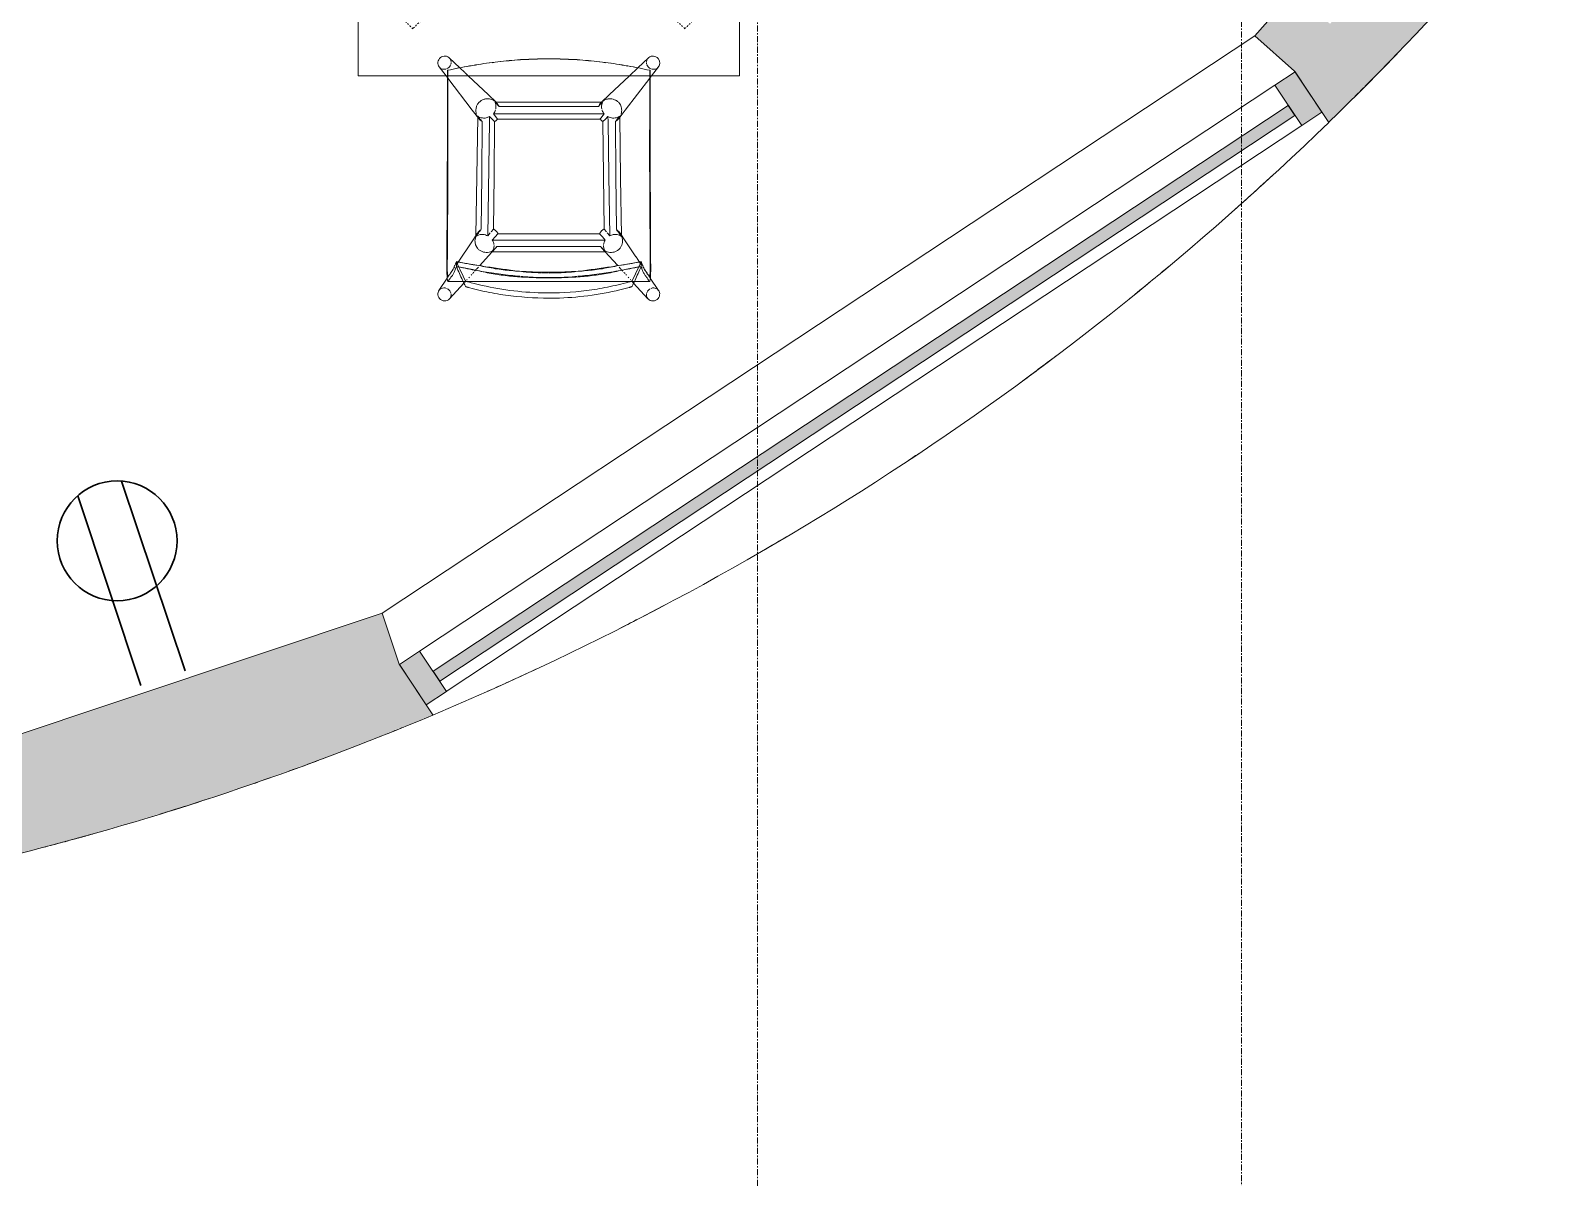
# Model space of a CAD drawing. Header units: inches. Extents: x 2468 to 4886, y -16 to 1381.
# Drawn here: x 3151.9 to 3277.1, y -16.1 to 79.4 of the extents above; entities that cross this region are included whole.
import ezdxf

# ---------------------------------------------------------------- set-up
doc = ezdxf.new("R2010")
doc.units = ezdxf.units.IN
doc.header["$MEASUREMENT"] = 0
doc.linetypes.add('Dash', pattern=[0.25, 0.125, -0.125])
doc.linetypes.add('Grid Line 1_2_', pattern=[0.875, 0.5, -0.125, 0.125, -0.125])
for name, color, linetype, lineweight in [('7200-WISCONSIN-AVE-6TH-FLOOR-031418_dwg', 8, 'Continuous', 9), ('A-ANNO-NOTE', 131, 'Continuous', 30), ('A-GLAZ-CURT', 52, 'Continuous', 9), ('A-GLAZ-CWMG', 51, 'Continuous', 13), ('A-WALL', 113, 'Continuous', 13), ('Bb-cor', 7, 'Continuous', 9), ('I-FURN', 30, 'Continuous', 9), ('I-FURN-HDLN', 30, 'Dash', 9), ('S-GRID', 1, 'Continuous', 9)]:
    doc.layers.add(name, color=color, linetype=linetype, lineweight=lineweight)

# ---------------------------------------------------------------- blocks, each defined once
blk = doc.blocks.new('Table-Coffee-Teknion-BBCTQ_Cosmos-R2013 - 28 3_8_ High-5745560-6TH FLOOR POWER _ SIGNAL')
at = {"layer": 'I-FURN'}
for p, q in [((15.75, 15.75), (-15.75, 15.75)), ((-15.75, 15.75), (-15.75, -15.75)), ((15.75, -15.75), (15.75, 15.75)), ((-15.75, -15.75), (15.75, -15.75))]:
    blk.add_line(p, q, dxfattribs=at)
at = {"layer": 'I-FURN-HDLN'}
for p, q in [((-10.76, 11.4), (-0.14, 1.13)), ((0.14, 1.13), (10.76, 11.4)), ((-1.13, 0.14), (-11.39, 10.78)), ((11.39, 10.78), (1.13, 0.14)), ((-11.85, -11.25), (-1.13, -0.13)), ((-0.14, -1.13), (-11.24, -11.86)), ((11.24, -11.86), (0.14, -1.14)), ((1.14, -0.14), (11.83, -11.27))]:
    blk.add_line(p, q, dxfattribs=at)
for centre, radius, start, end in [((0, 0), 15.68, 133.3474, 136.5718), ((0, 0), 15.68, 43.4282, 46.6466), ((-1.29, 0), 0.206, 319.2979, 41.4043), ((1.29, 0), 0.206, 138.6476, 223.8329), ((1.29, 0.13), 0.206, 192.9728, 220.6901), ((0, -1.29), 0.206, 47.5735, 131.4196), ((0, 0), 16.34, 223.5345, 226.5404), ((0, 0), 16.34, 313.4535, 316.3691)]:
    blk.add_arc(centre, radius, start, end, dxfattribs=at)
blk.add_ellipse((0, 1.29), major_axis=(0.205, 0), ratio=0.990705, start_param=3.984084, end_param=5.440708, dxfattribs=at)
blk = doc.blocks.new('HighTower_FourCast2_WOOD - HighTower_FourCast2_WOOD-V22-6TH FLOOR POWER _ SIGNAL')
at = {"layer": 'I-FURN'}
for p, q in [((-9.08, 8.78), (-8.39, 7.76)), ((-7.01, 8.16), (-8.2, 9.47)), ((8.2, 9.47), (7.01, 8.16)), ((8.39, 7.76), (9.08, 8.78)), ((-8.35, 7.69), (-8.31, 7.63)), ((-8.32, 8.04), (-7.07, 8.04)), ((-8.24, 7.54), (-8.21, 7.49)), ((-7.07, 8.04), (-6.89, 8.04)), ((-6.89, 8.02), (-7.01, 8.16)), ((-6.81, 8.04), (-6.76, 8.04)), ((-6.74, 7.86), (-6.78, 7.9)), ((-6.67, 8.04), (-4.96, 8.04)), ((-6.64, 8.53), (-6.21, 8.64)), ((-6.56, 7.66), (-6.61, 7.72)), ((-6.37, 7.46), (-6.43, 7.52)), ((-4.96, 8.04), (-2.49, 8.04)), ((-2.46, 8.04), (-1.6, 8.04)), ((-2.25, 7.62), (-2.32, 7.61)), ((2.23, 8.04), (5.14, 8.04)), ((2.32, 7.61), (2.25, 7.62)), ((5.14, 8.04), (6.67, 8.04)), ((6.21, 8.64), (6.64, 8.53)), ((6.42, 7.51), (6.37, 7.46)), ((6.61, 7.72), (6.56, 7.66)), ((6.78, 7.9), (6.74, 7.86)), ((6.76, 8.04), (6.81, 8.04)), ((6.95, 8.09), (6.89, 8.02)), ((6.89, 8.04), (6.95, 8.04)), ((7.01, 8.16), (6.96, 8.1)), ((6.97, 8.04), (7.07, 8.04)), ((7.07, 8.04), (8.32, 8.04)), ((8.21, 7.49), (8.24, 7.54)), ((8.31, 7.63), (8.35, 7.69)), ((-8.19, 7.45), (-8.14, 7.39)), ((-8.14, 7.38), (-8.07, 7.28)), ((-8.03, 7.21), (-7.99, 7.16)), ((-7.95, 7.09), (-7.89, 7)), ((-7.83, 6.92), (-7.78, 6.85)), ((-7.44, 6.83), (-7.63, 6.79)), ((-7.63, 6.39), (-7.63, 6.79)), ((-7.63, 6.79), (-7.63, 6.4)), ((-7.63, 6.62), (-7.49, 6.42)), ((-7.63, 6.39), (-7.36, 6.44)), ((-7.49, 6.42), (-7.21, 5.99)), ((-7.36, 6.85), (-7.43, 6.83)), ((-7.1, 6.9), (-7.36, 6.85)), ((-7.36, 6.44), (-7.1, 6.49)), ((-6.25, 7.32), (-6.3, 7.37)), ((-6.19, 7.26), (-6.24, 7.32)), ((-6.18, 6.65), (-6.01, 6.67)), ((-5.99, 7.04), (-6.13, 7.19)), ((-6.01, 6.67), (-5.53, 6.75)), ((-5.81, 6.84), (-5.96, 7.01)), ((-4.97, 5.91), (-5.71, 6.72)), ((-2.81, 7.14), (-2.53, 7.17)), ((-2.53, 7.17), (-2.25, 7.21)), ((2.25, 7.21), (2.52, 7.17)), ((2.53, 7.17), (2.81, 7.14)), ((5.71, 6.72), (4.97, 5.91)), ((5.53, 6.75), (6.02, 6.67)), ((5.96, 7.01), (5.81, 6.84)), ((6.13, 7.19), (5.99, 7.04)), ((6.02, 6.67), (6.18, 6.65)), ((6.24, 7.31), (6.19, 7.26)), ((6.3, 7.37), (6.25, 7.33)), ((6.37, 4.75), (7.49, 6.42)), ((7.09, 6.49), (7.36, 6.44)), ((7.36, 6.44), (7.63, 6.39)), ((7.63, 6.79), (7.44, 6.83)), ((7.49, 6.42), (7.63, 6.62)), ((7.63, 6.79), (7.63, 6.39)), ((7.63, 6.4), (7.63, 6.79)), ((7.78, 6.85), (7.83, 6.92)), ((7.89, 7), (7.95, 7.09)), ((7.99, 7.16), (8.03, 7.21)), ((8.07, 7.28), (8.14, 7.38)), ((8.14, 7.39), (8.19, 7.45)), ((-7.2, 5.98), (-6.37, 4.75)), ((-4.39, 5.28), (-4.97, 5.91)), ((-4.48, 5.36), (-4.67, 5.57)), ((4.67, 5.57), (-4.67, 5.57)), ((-4.28, 5.13), (-4.44, 5.31)), ((-4.28, 5.13), (4.28, 5.13)), ((4.44, 5.31), (4.28, 5.13)), ((4.97, 5.91), (4.39, 5.28)), ((4.67, 5.57), (4.48, 5.36)), ((-6.37, 4.75), (-5.9, 4.05)), ((-6.02, 4.28), (-6.02, 4.22)), ((-6.02, 4.22), (-5.94, -0.51)), ((-5.61, 3.76), (-5.72, 3.91)), ((-4.97, -0.72), (-5.04, 4.27)), ((-5.04, 4.27), (-4.83, 4.01)), ((-4.77, 3.94), (-4.58, 3.7)), ((-4.67, 4.61), (4.67, 4.61)), ((4.2, 4.08), (-4.2, 4.08)), ((4.77, 3.94), (4.58, 3.7)), ((5.04, 4.27), (4.83, 4.01)), ((5.04, 4.27), (4.9, -5.18)), ((5.61, 3.76), (5.72, 3.91)), ((5.87, -5.55), (6.02, 4.22)), ((5.9, 4.05), (6.37, 4.75)), ((6.02, 4.22), (6.02, 4.28)), ((-4.57, 3.69), (-4.57, 3.7)), ((-4.57, 3.69), (-4.57, 3.69)), ((4.57, 3.69), (4.57, 3.7)), ((4.57, 3.69), (4.57, 3.69)), ((-5.94, -0.54), (-5.87, -5.55)), ((-4.9, -5.18), (-4.97, -0.73)), ((-6.32, -6.13), (-8.34, -8.77)), ((-5.81, -5.46), (-6.32, -6.13)), ((-5.87, -5.55), (-5.86, -5.62)), ((-5.86, -5.62), (-5.83, -5.57)), ((-5.82, -5.57), (-5.69, -5.41)), ((-5.67, -5.38), (-5.51, -5.2)), ((-4.89, -5.61), (-4.9, -5.21)), ((-4.29, -5.46), (-4.58, -5.83)), ((4.58, -5.83), (-4.58, -5.83)), ((-4.23, -5.39), (-4.29, -5.46)), ((-4.23, -5.39), (4.23, -5.39)), ((4.29, -5.46), (4.23, -5.39)), ((4.58, -5.83), (4.29, -5.46)), ((4.9, -5.22), (4.89, -5.61)), ((5.51, -5.2), (5.67, -5.38)), ((5.69, -5.41), (5.82, -5.57)), ((6.32, -6.13), (5.81, -5.46)), ((5.83, -5.57), (5.86, -5.62)), ((5.86, -5.62), (5.87, -5.55)), ((8.34, -8.77), (6.32, -6.13)), ((-6.66, -8.97), (-4.98, -7.38)), ((-4.98, -7.38), (-4.35, -6.78)), ((-4.45, -6.8), (-4.36, -6.8)), ((-4.42, -6.76), (-4.27, -6.61)), ((-4.36, -6.8), (4.36, -6.8)), ((-4.26, -6.59), (-4.1, -6.42)), ((4.1, -6.42), (-4.1, -6.42)), ((4.1, -6.42), (4.26, -6.59)), ((4.27, -6.61), (4.42, -6.76)), ((4.35, -6.78), (4.98, -7.38)), ((4.36, -6.8), (4.45, -6.8)), ((4.98, -7.38), (6.66, -8.97)), ((-8.49, -8.97), (-9.06, -9.7)), ((-8.38, -8.82), (-8.49, -8.97)), ((-8.38, -8.97), (-8.38, -9.41)), ((-8.38, -9.41), (-8.36, -9.42)), ((-8.36, -9.42), (-8.34, -9.42)), ((-8.34, -9.42), (-8.34, -8.97)), ((-8.23, -10.45), (-7.35, -9.62)), ((-7.35, -9.62), (-6.66, -8.97)), ((6.66, -8.97), (6.92, -9.21)), ((6.95, -9.24), (7.36, -9.62)), ((7.36, -9.62), (8.23, -10.45)), ((8.34, -8.97), (8.34, -9.42)), ((8.34, -9.42), (8.36, -9.42)), ((8.36, -9.42), (8.38, -9.41)), ((8.49, -8.97), (8.38, -8.82)), ((8.38, -9.41), (8.38, -8.97)), ((9.06, -9.7), (8.49, -8.97))]:
    blk.add_line(p, q, dxfattribs=at)
at = {"layer": 'I-FURN', "flags": 128}
for points in [[(-8.2, 7.85), (-8.25, 7.93), (-8.3, 8.02)], [(-8.02, 7.6), (-8.03, 7.61), (-8.04, 7.63)], [(-6.16, 8.2), (-6.4, 8.13), (-6.64, 8.07)], [(-1.6, 8.04), (1.77, 8.04), (2.21, 8.04)], [(6.64, 8.07), (6.4, 8.13), (6.16, 8.2)], [(8.04, 7.63), (8.03, 7.61), (8.02, 7.6)], [(8.3, 8.02), (8.25, 7.93), (8.2, 7.85)], [(-8.43, 6.8), (-8.42, 6.31), (-8.42, 5.82)], [(-8.37, 4.56), (-8.38, 5.67), (-8.39, 6.78)], [(-8.07, 7.26), (-8.03, 7.2), (-7.99, 7.14)], [(-7.78, 6.75), (-7.76, 6.7), (-7.73, 6.65)], [(-7.63, 6.79), (-7.65, 6.85), (-7.67, 6.9)], [(-7.67, 6.49), (-7.65, 6.44), (-7.63, 6.39)], [(7.43, 6.83), (7.36, 6.85), (7.1, 6.9)], [(7.67, 6.9), (7.65, 6.85), (7.63, 6.79)], [(7.63, 6.39), (7.65, 6.44), (7.67, 6.49)], [(7.73, 6.65), (7.76, 6.7), (7.78, 6.75)], [(7.99, 7.14), (8.03, 7.2), (8.07, 7.26)], [(8.39, 6.78), (8.38, 5.67), (8.37, 4.56)], [(8.42, 5.82), (8.42, 6.31), (8.43, 6.8)], [(-4.67, 4.61), (-4.43, 4.34), (-4.2, 4.08)], [(4.2, 4.08), (4.43, 4.34), (4.67, 4.61)], [(-5.51, -5.2), (-5.54, -0.73), (-5.6, 3.74)], [(-4.57, 3.7), (-4.51, -0.73), (-4.48, -5.18)], [(4.48, -5.18), (4.51, -0.73), (4.57, 3.7)], [(5.6, 3.74), (5.54, -0.73), (5.51, -5.2)], [(-8.34, -8.97), (-8.34, -7.12), (-8.34, -4.82)], [(8.34, -4.82), (8.34, -7.12), (8.34, -8.97)], [(-8.37, -5.04), (-8.38, -7.23), (-8.38, -8.97)], [(-4.48, -5.18), (-4.69, -5.39), (-4.89, -5.61)], [(4.89, -5.61), (4.69, -5.39), (4.48, -5.18)], [(8.38, -8.97), (8.38, -7.23), (8.37, -5.04)]]:
    blk.add_lwpolyline(points, dxfattribs=at)
at = {"layer": 'I-FURN'}
for centre, major_axis, ratio, start_param, end_param in [((-8.62, 9.1), (0.439, 0.344), 0.947149, 1.787116, 3.357913), ((-8.62, 9.1), (0.439, 0.344), 0.947149, 0.069681, 1.787116), ((-8.62, 9.1), (0.439, 0.344), 0.947149, 4.783793, 4.928709), ((-8.62, 9.1), (0.439, 0.344), 0.947149, 4.928709, 5.046715), ((-8.62, 9.1), (0.439, 0.344), 0.947149, 6.046547, 6.307172), ((-8.62, 9.1), (0.439, 0.344), 0.947149, 5.097771, 5.357497), ((-8.62, 9.1), (0.439, 0.344), 0.947149, 5.714107, 5.975551), ((-8.62, 9.1), (0.439, 0.344), 0.947149, 5.466999, 5.633159), ((8.62, 9.1), (-0.439, 0.344), 0.947149, 0.303196, 0.569078), ((8.62, 9.1), (-0.439, 0.344), 0.947149, 0.650026, 0.816187), ((8.62, 9.1), (-0.439, 0.344), 0.947149, 0.925688, 1.185415), ((8.62, 9.1), (-0.439, 0.344), 0.947149, 6.248744, 6.515204), ((8.62, 9.1), (-0.439, 0.344), 0.947149, 1.23647, 1.354476), ((8.62, 9.1), (-0.439, 0.344), 0.947149, 4.496069, 6.213504), ((8.62, 9.1), (-0.439, 0.344), 0.947149, 1.354476, 1.499392), ((8.62, 9.1), (-0.439, 0.344), 0.947149, 2.925272, 4.496069), ((-8.62, 9.1), (0.439, 0.344), 0.947149, 3.469511, 4.122795), ((-8.62, 9.1), (0.439, 0.344), 0.947149, 4.155803, 4.389319), ((-8.62, 9.1), (0.439, 0.344), 0.947149, 4.520501, 4.783198), ((8.62, 9.1), (-0.439, 0.344), 0.947149, 1.499987, 1.762684), ((8.62, 9.1), (-0.439, 0.344), 0.947149, 1.893867, 2.127389), ((8.62, 9.1), (-0.439, 0.344), 0.947149, 2.160387, 2.813707), ((1.15, -70.83), (0, 78.07), 0.766044, 0.125031, 0.13824), ((1.15, -70.83), (0, 78.07), 0.766044, 0.122762, 0.124699), ((-1.14, -70.8), (0, 78.04), 0.766044, 6.158451, 6.160402), ((-1.14, -70.8), (0, 78.04), 0.766044, 6.152661, 6.158125), ((-1.14, -70.8), (0, 78.04), 0.766044, 6.14492, 6.152661), ((-9.57, 4.67), (0, 12), 0.096525, 4.781809, 4.808675), ((9.57, 4.67), (0, 12), 0.096525, 1.474511, 1.501376), ((29.08, 512.25), (0, 531.37), 0.224951, 2.84353, 2.845954), ((-5.02, 4.51), (0.777, 0.608), 0.947149, 4.561036, 4.781248), ((5.02, 4.51), (-0.777, 0.608), 0.947149, 1.501937, 1.72215), ((-29.08, 512.25), (0, 531.37), 0.224951, 3.437231, 3.439655), ((-8.62, -10.05), (-0.415, 0.374), 0.955387, 6.139782, 7.710578), ((-8.62, -10.05), (-0.415, 0.374), 0.955387, 5.231491, 5.883578), ((-8.62, -10.05), (-0.415, 0.374), 0.955387, 4.596085, 5.130803), ((-8.62, -10.05), (-0.415, 0.374), 0.955387, 4.243644, 4.568986), ((-8.62, -10.05), (-0.415, 0.374), 0.955387, 3.873461, 4.102132), ((8.62, -10.05), (0.415, 0.374), 0.955387, 2.181053, 2.409724), ((8.62, -10.05), (0.415, 0.374), 0.955387, 1.7142, 2.039541), ((8.62, -10.05), (0.415, 0.374), 0.955387, 1.152383, 1.6871), ((8.62, -10.05), (0.415, 0.374), 0.955387, 0.385244, 1.051695), ((8.62, -10.05), (0.415, 0.374), 0.955387, 4.855792, 6.426589), ((-8.62, -10.05), (-0.415, 0.374), 0.955387, 1.427393, 2.998189), ((-8.62, -10.05), (-0.415, 0.374), 0.955387, 2.998189, 3.06524), ((-8.62, -10.05), (-0.415, 0.374), 0.955387, 3.07119, 3.263254), ((-8.62, -10.05), (-0.415, 0.374), 0.955387, 3.33339, 3.783587), ((8.62, -10.05), (0.415, 0.374), 0.955387, 2.499598, 2.948158), ((8.62, -10.05), (0.415, 0.374), 0.955387, 2.997254, 3.210886), ((8.62, -10.05), (0.415, 0.374), 0.955387, 3.217946, 3.284996), ((8.62, -10.05), (0.415, 0.374), 0.955387, 3.284996, 4.855792)]:
    blk.add_ellipse(centre, major_axis=major_axis, ratio=ratio, start_param=start_param, end_param=end_param, dxfattribs=at)
for points, knots in [([(-6.21, 8.64), (-5.34, 8.86), (-3.58, 9.21), (-0.6, 9.47), (2.09, 9.37), (4.46, 9.04), (5.63, 8.79), (6.21, 8.64)], [-1, -1, -1, -1, -0.785714, -0.571429, -0.285714, -0.142857, 0, 0, 0, 0]), ([(6.16, 8.2), (5.29, 8.42), (3.55, 8.77), (0.59, 9.03), (-2.08, 8.94), (-4.43, 8.6), (-5.58, 8.34), (-6.16, 8.2)], [-1, -1, -1, -1, -0.785714, -0.571429, -0.285714, -0.142857, 0, 0, 0, 0]), ([(-7.43, 6.83), (-7.05, 6.9), (-6.21, 7.06), (-5.37, 7.24), (-4.92, 7.34)], [0.0731787, 0.0731787, 0.0731787, 0.0731787, 0.5, 1, 1, 1, 1]), ([(-2.25, 7.21), (-2.16, 7.22), (-2.01, 7.23), (-1.84, 7.25), (-1.77, 7.26)], [0, 0, 0, 0, 0.5, 0.8483312, 0.8483312, 0.8483312, 0.8483312]), ([(1.77, 7.26), (1.84, 7.25), (2.01, 7.23), (2.16, 7.22), (2.25, 7.21)], [0.1518992, 0.1518992, 0.1518992, 0.1518992, 0.5, 1, 1, 1, 1]), ([(-6.09, 4.57), (-6.1, 4.66), (-6.09, 4.81), (-6.06, 4.97), (-6.03, 5.04)], [-0.4285714, -0.4285714, -0.4285714, -0.4285714, -0.2857143, -0.1556001, -0.1556001, -0.1556001, -0.1556001]), ([(-5.72, 5.44), (-5.66, 5.49), (-5.52, 5.57), (-5.29, 5.63), (-5.05, 5.63), (-4.82, 5.58), (-4.61, 5.47), (-4.47, 5.36), (-4.4, 5.29), (-4.39, 5.27)], [-0.875, -0.875, -0.875, -0.875, -0.75, -0.625, -0.5, -0.375, -0.25, -0.125, -0.0955882, -0.0955882, -0.0955882, -0.0955882]), ([(-4.61, 5.47), (-4.61, 5.46), (-4.58, 5.4), (-4.56, 5.34), (-4.55, 5.28), (-4.54, 5.28)], [-0.8808434, -0.8808434, -0.8808434, -0.8808434, -0.85, -0.7, -0.689707, -0.689707, -0.689707, -0.689707]), ([(4.39, 5.28), (4.4, 5.29), (4.47, 5.36), (4.61, 5.47), (4.82, 5.58), (5.05, 5.63), (5.29, 5.63), (5.52, 5.57), (5.73, 5.45), (5.84, 5.34), (5.89, 5.28)], [-0.9044118, -0.9044118, -0.9044118, -0.9044118, -0.875, -0.75, -0.625, -0.5, -0.375, -0.25, -0.125, 0, 0, 0, 0]), ([(4.52, 5.06), (4.52, 5.1), (4.53, 5.17), (4.53, 5.24), (4.54, 5.27)], [-0.5318915, -0.5318915, -0.5318915, -0.5318915, -0.4, -0.3268087, -0.3268087, -0.3268087, -0.3268087]), ([(4.54, 5.28), (4.55, 5.32), (4.57, 5.38), (4.6, 5.44), (4.61, 5.46)], [-0.3103054, -0.3103054, -0.3103054, -0.3103054, -0.2, -0.1191569, -0.1191569, -0.1191569, -0.1191569]), ([(5.89, 5.28), (5.93, 5.23), (5.97, 5.16), (6.01, 5.08), (6.02, 5.06)], [-1, -1, -1, -1, -0.8928571, -0.8571429, -0.8571429, -0.8571429, -0.8571429]), ([(6.03, 5.04), (6.03, 5.04), (6.04, 5.01), (6.07, 4.91), (6.1, 4.76), (6.1, 4.63), (6.09, 4.57)], [-0.8445226, -0.8445226, -0.8445226, -0.8445226, -0.8392857, -0.7857143, -0.6785714, -0.5714286, -0.5714286, -0.5714286, -0.5714286]), ([(-6.02, 4.31), (-5.96, 4.27), (-5.84, 4.2), (-5.66, 4.15), (-5.48, 4.13), (-5.33, 4.15), (-5.18, 4.2), (-5.09, 4.24), (-5.04, 4.27)], [0, 0, 0, 0, 0.2, 0.4, 0.55, 0.7, 0.85, 1, 1, 1, 1]), ([(-5.62, 3.75), (-5.66, 3.79), (-5.75, 3.86), (-5.86, 3.98), (-5.92, 4.07), (-5.94, 4.1)], [-0.9856761, -0.9856761, -0.9856761, -0.9856761, -0.8928571, -0.7857143, -0.7142857, -0.7142857, -0.7142857, -0.7142857]), ([(-4.53, 4.98), (-4.54, 4.91), (-4.57, 4.78), (-4.63, 4.66), (-4.67, 4.61)], [-0.3899544, -0.3899544, -0.3899544, -0.3899544, -0.2, 0, 0, 0, 0]), ([(4.67, 4.61), (4.64, 4.65), (4.59, 4.74), (4.55, 4.87), (4.53, 4.95), (4.53, 4.98)], [-1, -1, -1, -1, -0.85, -0.7, -0.6100784, -0.6100784, -0.6100784, -0.6100784]), ([(6.02, 4.31), (5.98, 4.28), (5.89, 4.23), (5.74, 4.17), (5.59, 4.14), (5.41, 4.14), (5.23, 4.17), (5.1, 4.23), (5.04, 4.27)], [-1, -1, -1, -1, -0.85, -0.7, -0.55, -0.4, -0.2, 0, 0, 0, 0]), ([(6.04, 4.33), (6.01, 4.25), (5.94, 4.1), (5.8, 3.9), (5.68, 3.8), (5.62, 3.75)], [-0.4285714, -0.4285714, -0.4285714, -0.4285714, -0.2857143, -0.1428571, -0.0143521, -0.0143521, -0.0143521, -0.0143521]), ([(-5.81, -6.72), (-5.85, -6.67), (-5.92, -6.57), (-5.99, -6.39), (-6.03, -6.21), (-6.03, -6.01), (-6, -5.88), (-5.98, -5.81)], [-1, -1, -1, -1, -0.8928571, -0.7857143, -0.6785714, -0.5714286, -0.4528012, -0.4528012, -0.4528012, -0.4528012]), ([(-5.51, -5.48), (-5.54, -5.48), (-5.61, -5.5), (-5.71, -5.53), (-5.77, -5.57), (-5.8, -5.58)], [0.6262409, 0.6262409, 0.6262409, 0.6262409, 0.7, 0.85, 0.9219968, 0.9219968, 0.9219968, 0.9219968]), ([(-4.58, -5.83), (-4.51, -5.91), (-4.45, -6.02), (-4.41, -6.13), (-4.4, -6.15)], [-1, -1, -1, -1, -0.7, -0.6407238, -0.6407238, -0.6407238, -0.6407238]), ([(-4.38, -6.23), (-4.37, -6.28), (-4.36, -6.38), (-4.36, -6.48), (-4.36, -6.52)], [-0.5642228, -0.5642228, -0.5642228, -0.5642228, -0.4, -0.2839714, -0.2839714, -0.2839714, -0.2839714]), ([(4.37, -6.52), (4.37, -6.51), (4.36, -6.42), (4.36, -6.32), (4.38, -6.23)], [-0.7160286, -0.7160286, -0.7160286, -0.7160286, -0.7, -0.4357772, -0.4357772, -0.4357772, -0.4357772]), ([(4.4, -6.15), (4.42, -6.1), (4.46, -5.99), (4.53, -5.88), (4.58, -5.83)], [-0.3592762, -0.3592762, -0.3592762, -0.3592762, -0.2, 0, 0, 0, 0]), ([(5.51, -5.2), (5.57, -5.23), (5.67, -5.3), (5.78, -5.42), (5.84, -5.51), (5.87, -5.55)], [-1, -1, -1, -1, -0.8928571, -0.7857143, -0.7142857, -0.7142857, -0.7142857, -0.7142857]), ([(5.8, -5.58), (5.76, -5.56), (5.67, -5.51), (5.57, -5.49), (5.51, -5.48)], [0.0780032, 0.0780032, 0.0780032, 0.0780032, 0.2, 0.3737591, 0.3737591, 0.3737591, 0.3737591]), ([(5.99, -5.81), (6, -5.88), (6.03, -6.03), (6.02, -6.27), (5.95, -6.51), (5.86, -6.65), (5.81, -6.72)], [-0.5469395, -0.5469395, -0.5469395, -0.5469395, -0.4285714, -0.2857143, -0.1428571, 0, 0, 0, 0]), ([(-4.1, -6.42), (-4.14, -6.51), (-4.23, -6.67), (-4.45, -6.88), (-4.7, -7.02), (-4.97, -7.07), (-5.22, -7.07), (-5.37, -7.02), (-5.44, -6.99)], [-1, -1, -1, -1, -0.8611111, -0.7222222, -0.5833333, -0.4444444, -0.3333333, -0.2222222, -0.2222222, -0.2222222, -0.2222222]), ([(-4.37, -6.54), (-4.37, -6.56), (-4.39, -6.63), (-4.41, -6.7), (-4.43, -6.75)], [-0.2583266, -0.2583266, -0.2583266, -0.2583266, -0.2, -0.0477457, -0.0477457, -0.0477457, -0.0477457]), ([(4.43, -6.75), (4.42, -6.72), (4.39, -6.65), (4.38, -6.58), (4.37, -6.54)], [-0.9522543, -0.9522543, -0.9522543, -0.9522543, -0.85, -0.7416734, -0.7416734, -0.7416734, -0.7416734]), ([(5.22, -7.06), (5.16, -7.06), (5.01, -7.08), (4.85, -7.05), (4.76, -7.02)], [-0.6666667, -0.6666667, -0.6666667, -0.6666667, -0.5833333, -0.4444444, -0.4444444, -0.4444444, -0.4444444]), ([(5.81, -6.72), (5.74, -6.8), (5.64, -6.89), (5.47, -6.99), (5.34, -7.03), (5.26, -7.05), (5.22, -7.06)], [-1, -1, -1, -1, -0.8611111, -0.7916667, -0.7222222, -0.6666667, -0.6666667, -0.6666667, -0.6666667]), ([(2.82, -10.26), (3.13, -10.23), (3.75, -10.19), (4.36, -10.1), (4.66, -10.05)], [0.6666667, 0.6666667, 0.6666667, 0.6666667, 0.7222222, 0.7765604, 0.7765604, 0.7765604, 0.7765604])]:
    blk.add_open_spline(points, degree=3, knots=knots, dxfattribs=at)
for points in [[(-8.3, 8.02), (-8.31, 8.04), (-8.33, 8.04), (-8.35, 8), (-8.38, 7.89), (-8.4, 7.74), (-8.41, 7.54), (-8.42, 7.31), (-8.43, 7.06), (-8.43, 6.89), (-8.43, 6.8)], [(-8.39, 6.78), (-8.39, 6.83), (-8.39, 6.94), (-8.39, 7.11), (-8.38, 7.26), (-8.37, 7.39), (-8.36, 7.49), (-8.34, 7.56), (-8.33, 7.6), (-8.32, 7.6), (-8.31, 7.59)], [(-8.31, 7.59), (-8.27, 7.55), (-8.19, 7.44), (-8.11, 7.33), (-8.07, 7.26)], [(-8.04, 7.63), (-8.07, 7.66), (-8.12, 7.72), (-8.17, 7.8), (-8.2, 7.85)], [(-7.67, 6.9), (-7.71, 7.01), (-7.78, 7.21), (-7.9, 7.44), (-7.98, 7.56), (-8.02, 7.6)], [(-6.89, 8.43), (-6.97, 8.26), (-7.13, 7.92), (-7.38, 7.37), (-7.55, 6.99), (-7.63, 6.79)], [(-7.63, 6.4), (-7.51, 6.67), (-7.26, 7.21), (-7.01, 7.72), (-6.89, 7.97)], [(-6.89, 8.43), (-6.88, 8.43), (-6.87, 8.44), (-6.85, 8.46), (-6.81, 8.47), (-6.76, 8.49), (-6.7, 8.51), (-6.66, 8.52), (-6.64, 8.53)], [(-6.64, 8.07), (-6.66, 8.06), (-6.7, 8.05), (-6.76, 8.03), (-6.81, 8.02), (-6.85, 8), (-6.87, 7.98), (-6.88, 7.97), (-6.89, 7.97)], [(-2.39, 7.6), (-2.91, 7.56), (-3.96, 7.44), (-5.01, 7.28), (-5.53, 7.19)], [(-4.92, 7.34), (-4.48, 7.42), (-4.03, 7.49), (-3.59, 7.54)], [(-3.59, 7.54), (-3.14, 7.6), (-2.7, 7.63), (-2.25, 7.66)], [(-2.25, 7.66), (-2.09, 7.67), (-1.93, 7.67), (-1.75, 7.68)], [(-2.14, 7.63), (-2.15, 7.62), (-2.19, 7.62), (-2.23, 7.62), (-2.25, 7.62)], [(-0.33, 7.71), (-0.65, 7.71), (-1.3, 7.69), (-1.88, 7.65), (-2.14, 7.63)], [(-1.75, 7.68), (-1.57, 7.69), (-1.39, 7.7), (-1.2, 7.71)], [(-1.2, 7.71), (-1.01, 7.72), (-0.81, 7.72), (-0.61, 7.73)], [(-0.61, 7.73), (-0.41, 7.73), (-0.2, 7.73), (0, 7.73)], [(0.33, 7.71), (0.11, 7.71), (-0.11, 7.71), (-0.33, 7.71)], [(0, 7.73), (0.2, 7.73), (0.4, 7.73), (0.6, 7.73)], [(1.58, 7.67), (1.39, 7.68), (0.98, 7.7), (0.55, 7.71), (0.33, 7.71)], [(0.61, 7.73), (0.81, 7.72), (1, 7.72), (1.2, 7.71)], [(1.2, 7.71), (1.39, 7.7), (1.76, 7.68), (2.09, 7.67), (2.25, 7.66)], [(2.14, 7.63), (1.96, 7.64), (1.78, 7.65), (1.58, 7.67)], [(2.19, 7.62), (2.17, 7.62), (2.15, 7.62), (2.14, 7.63)], [(2.25, 7.62), (2.23, 7.62), (2.21, 7.62), (2.19, 7.62)], [(2.25, 7.66), (2.7, 7.63), (3.14, 7.6), (3.59, 7.54)], [(7.1, 6.9), (6.58, 7.01), (5.53, 7.2), (3.96, 7.44), (2.91, 7.56), (2.39, 7.6)], [(3.59, 7.54), (4.03, 7.49), (4.48, 7.42), (4.92, 7.34)], [(6.64, 8.53), (6.66, 8.52), (6.7, 8.51), (6.76, 8.49), (6.81, 8.47), (6.85, 8.46), (6.87, 8.44), (6.88, 8.43), (6.89, 8.43)], [(6.89, 7.97), (6.88, 7.97), (6.87, 7.98), (6.85, 8), (6.81, 8.02), (6.76, 8.03), (6.7, 8.05), (6.66, 8.06), (6.64, 8.07)], [(7.63, 6.79), (7.55, 6.99), (7.38, 7.37), (7.13, 7.92), (6.97, 8.26), (6.89, 8.43)], [(6.89, 7.97), (7.01, 7.72), (7.26, 7.21), (7.51, 6.67), (7.63, 6.4)], [(8.02, 7.6), (7.98, 7.56), (7.9, 7.44), (7.78, 7.21), (7.71, 7.01), (7.67, 6.9)], [(8.2, 7.85), (8.17, 7.8), (8.12, 7.72), (8.07, 7.66), (8.04, 7.63)], [(8.07, 7.26), (8.11, 7.33), (8.19, 7.44), (8.27, 7.55), (8.31, 7.59)], [(8.43, 6.8), (8.43, 6.89), (8.43, 7.06), (8.42, 7.31), (8.41, 7.54), (8.4, 7.74), (8.38, 7.89), (8.35, 8), (8.33, 8.04), (8.31, 8.04), (8.3, 8.02)], [(8.31, 7.59), (8.32, 7.6), (8.33, 7.6), (8.34, 7.56), (8.36, 7.49), (8.37, 7.39), (8.38, 7.26), (8.39, 7.11), (8.39, 6.94), (8.39, 6.83), (8.39, 6.78)], [(-7.99, 7.14), (-7.95, 7.09), (-7.88, 6.97), (-7.82, 6.83), (-7.78, 6.75)], [(-7.73, 6.65), (-7.72, 6.62), (-7.7, 6.57), (-7.68, 6.52), (-7.67, 6.49)], [(-4.94, 6.88), (-5.39, 6.79), (-6.29, 6.61), (-7.18, 6.47), (-7.63, 6.4)], [(-7.63, 6.79), (-7.57, 6.8), (-7.5, 6.82), (-7.44, 6.83)], [(-5.53, 7.19), (-6.06, 7.1), (-6.58, 7.01), (-7.1, 6.9)], [(-5.53, 6.75), (-5.08, 6.83), (-4.17, 6.96), (-3.27, 7.08), (-2.81, 7.14)], [(-2.25, 7.2), (-2.7, 7.17), (-3.6, 7.1), (-4.49, 6.97), (-4.94, 6.88)], [(2.25, 7.2), (2.09, 7.2), (1.76, 7.22), (1.2, 7.25), (0.61, 7.26), (0, 7.27), (-0.61, 7.26), (-1.2, 7.25), (-1.76, 7.22), (-2.09, 7.2), (-2.25, 7.2)], [(-1.73, 7.26), (-1.72, 7.26), (-1.7, 7.26), (-1.68, 7.26)], [(-1.68, 7.26), (-1.52, 7.28), (-1.36, 7.29), (-1.19, 7.29)], [(-1.15, 7.3), (-0.97, 7.3), (-0.8, 7.31), (-0.62, 7.32)], [(-0.58, 7.32), (-0.4, 7.32), (-0.21, 7.32), (-0.02, 7.33)], [(0.03, 7.32), (0.21, 7.32), (0.4, 7.32), (0.58, 7.32)], [(0.62, 7.32), (0.8, 7.31), (0.97, 7.3), (1.14, 7.29)], [(1.19, 7.29), (1.36, 7.29), (1.52, 7.28), (1.68, 7.26)], [(1.68, 7.26), (1.7, 7.26), (1.71, 7.26), (1.73, 7.26)], [(4.94, 6.88), (4.49, 6.97), (3.6, 7.1), (2.7, 7.17), (2.25, 7.2)], [(2.81, 7.14), (3.27, 7.08), (4.17, 6.96), (5.08, 6.83), (5.53, 6.75)], [(4.92, 7.34), (5.37, 7.24), (5.83, 7.14), (6.28, 7.05)], [(7.63, 6.4), (7.18, 6.47), (6.29, 6.61), (5.39, 6.79), (4.94, 6.88)], [(6.28, 7.05), (6.66, 6.97), (7.05, 6.9), (7.43, 6.83)], [(7.44, 6.83), (7.5, 6.82), (7.57, 6.8), (7.63, 6.79)], [(7.67, 6.49), (7.68, 6.52), (7.7, 6.57), (7.72, 6.62), (7.73, 6.65)], [(7.78, 6.75), (7.82, 6.83), (7.88, 6.97), (7.95, 7.09), (7.99, 7.14)], [(-8.42, 5.5), (-8.41, 3.82), (-8.39, 0.47), (-8.38, -2.89), (-8.37, -4.57)], [(-6.02, 5.06), (-5.98, 5.14), (-5.94, 5.21), (-5.89, 5.28)], [(-5.89, 5.28), (-5.84, 5.34), (-5.79, 5.4), (-5.72, 5.44)], [(-4.67, 5.57), (-4.65, 5.54), (-4.63, 5.51), (-4.62, 5.48)], [(-4.54, 5.26), (-4.53, 5.2), (-4.52, 5.13), (-4.52, 5.06)], [(-4.39, 5.28), (-4.35, 5.23), (-4.31, 5.18), (-4.28, 5.13)], [(4.28, 5.13), (4.31, 5.18), (4.35, 5.23), (4.39, 5.28)], [(4.62, 5.48), (4.63, 5.51), (4.65, 5.54), (4.67, 5.57)], [(8.37, -4.57), (8.38, -2.89), (8.39, 0.47), (8.41, 3.82), (8.42, 5.5)], [(-8.34, -4.82), (-8.33, -3.25), (-8.34, -0.12), (-8.36, 3), (-8.37, 4.56)], [(-6.04, 4.33), (-6.06, 4.4), (-6.08, 4.48), (-6.09, 4.56)], [(-5.94, 4.1), (-5.98, 4.17), (-6.01, 4.25), (-6.04, 4.33)], [(-4.48, 3.76), (-4.51, 3.74), (-4.54, 3.72), (-4.57, 3.7)], [(-4.39, 3.81), (-4.42, 3.79), (-4.45, 3.78), (-4.48, 3.76)], [(-4.3, 3.92), (-4.31, 3.9), (-4.34, 3.86), (-4.38, 3.83), (-4.39, 3.81)], [(-4.2, 4.08), (-4.21, 4.05), (-4.24, 4), (-4.28, 3.95), (-4.3, 3.92)], [(4.3, 3.92), (4.28, 3.95), (4.24, 4), (4.21, 4.05), (4.2, 4.08)], [(4.39, 3.81), (4.38, 3.83), (4.34, 3.86), (4.31, 3.9), (4.3, 3.92)], [(4.57, 3.7), (4.54, 3.72), (4.48, 3.76), (4.42, 3.79), (4.39, 3.81)], [(6.09, 4.56), (6.08, 4.48), (6.06, 4.4), (6.04, 4.33)], [(8.37, 4.56), (8.36, 3), (8.34, -0.12), (8.33, -3.25), (8.34, -4.82)], [(-8.37, -4.57), (-8.37, -4.65), (-8.37, -4.81), (-8.37, -4.96), (-8.37, -5.04)], [(8.37, -5.04), (8.37, -4.96), (8.37, -4.81), (8.37, -4.65), (8.37, -4.57)], [(-5.97, -5.77), (-5.95, -5.69), (-5.91, -5.62), (-5.87, -5.55)], [(-5.87, -5.55), (-5.82, -5.47), (-5.71, -5.34), (-5.58, -5.24), (-5.51, -5.2)], [(-5.81, -5.58), (-5.83, -5.59), (-5.85, -5.6), (-5.86, -5.62)], [(-4.89, -5.61), (-4.95, -5.57), (-5.07, -5.51), (-5.28, -5.47), (-5.42, -5.47), (-5.48, -5.48)], [(-4.48, -5.18), (-4.44, -5.2), (-4.35, -5.27), (-4.27, -5.34), (-4.23, -5.39)], [(4.23, -5.39), (4.27, -5.34), (4.31, -5.31), (4.35, -5.27)], [(4.35, -5.27), (4.39, -5.24), (4.44, -5.2), (4.48, -5.18)], [(5.48, -5.48), (5.38, -5.46), (5.17, -5.47), (4.98, -5.55), (4.89, -5.61)], [(5.86, -5.62), (5.85, -5.6), (5.83, -5.59), (5.81, -5.58)], [(5.87, -5.55), (5.91, -5.62), (5.95, -5.69), (5.97, -5.77)], [(-5.44, -6.99), (-5.51, -6.96), (-5.65, -6.89), (-5.76, -6.78), (-5.81, -6.72)], [(4.55, -6.93), (4.48, -6.89), (4.36, -6.8), (4.2, -6.63), (4.13, -6.49), (4.1, -6.42)], [(4.76, -7.02), (4.69, -7), (4.62, -6.97), (4.55, -6.93)], [(-8.34, -9.42), (-7.75, -9.56), (-7.15, -9.67), (-6.54, -9.78)], [(-6.52, -9.79), (-7.13, -9.68), (-7.74, -9.56), (-8.34, -9.42)], [(-6.52, -9.79), (-5.91, -9.9), (-5.3, -9.99), (-4.69, -10.06)], [(-4.67, -10.07), (-5.29, -9.99), (-5.9, -9.88), (-6.51, -9.77)], [(6.52, -9.79), (5.9, -9.9), (5.29, -9.99), (4.67, -10.06)], [(4.69, -10.07), (5.3, -9.99), (5.91, -9.89), (6.51, -9.77)], [(8.34, -9.42), (7.74, -9.56), (7.13, -9.68), (6.52, -9.79)], [(6.54, -9.79), (7.15, -9.68), (7.75, -9.56), (8.34, -9.42)], [(-4.67, -10.07), (-4.05, -10.15), (-3.44, -10.21), (-2.82, -10.25)], [(-2.81, -10.26), (-3.12, -10.24), (-3.74, -10.19), (-4.36, -10.1), (-4.66, -10.05)], [(-2.81, -10.26), (-2.19, -10.31), (-1.56, -10.33), (-0.94, -10.35)], [(-0.94, -10.35), (-1.56, -10.34), (-2.19, -10.32), (-2.81, -10.27)], [(-0.94, -10.35), (-0.31, -10.37), (0.31, -10.38), (0.94, -10.37)], [(0.94, -10.35), (0.31, -10.37), (-0.31, -10.38), (-0.94, -10.37)], [(2.81, -10.26), (2.18, -10.31), (1.56, -10.33), (0.94, -10.35)], [(0.94, -10.35), (1.56, -10.34), (2.19, -10.32), (2.81, -10.27)], [(4.67, -10.07), (4.05, -10.15), (3.43, -10.21), (2.81, -10.25)]]:
    blk.add_open_spline(points, degree=3, dxfattribs=at)
blk = doc.blocks.new('System Panel - Glazed-6226830-6TH FLOOR POWER _ SIGNAL')
at = {"layer": 'A-GLAZ-CURT'}
blk.add_hatch(color=7, dxfattribs=at).paths.add_polyline_path([(-42.37, -0.5), (42.37, -0.5), (42.37, 0.5), (-42.37, 0.5)], flags=0)
at = {"layer": 'A-GLAZ-CURT', "color": 8, "lineweight": 20}
for p, q in [((42.37, 0.5), (-42.37, 0.5)), ((-42.37, 0.5), (-42.37, -0.5)), ((42.37, -0.5), (42.37, 0.5)), ((-42.37, -0.5), (42.37, -0.5))]:
    blk.add_line(p, q, dxfattribs=at)
blk = doc.blocks.new('Rectangular Mullion - 2_ x 4_ rectangular 2-6226831-6TH FLOOR POWER _ SIGNAL')
at = {"layer": 'A-GLAZ-CWMG', "lineweight": 9}
blk.add_hatch(color=7, dxfattribs=at).paths.add_polyline_path([(0, 1.5), (-2, 1.5), (-2, -2.5), (0, -2.5), (0, 0.52)], flags=0)
at = {"layer": 'A-GLAZ-CWMG', "color": 8, "lineweight": 20}
for p, q in [((0, 1.5), (-2, 1.5)), ((-2, 1.5), (-2, -2.5)), ((0, -2.5), (0, 1.5)), ((-2, -2.5), (0, -2.5))]:
    blk.add_line(p, q, dxfattribs=at)
blk = doc.blocks.new('Rectangular Mullion - 2_ x 4_ rectangular 2-6226832-6TH FLOOR POWER _ SIGNAL')
at = {"layer": 'A-GLAZ-CWMG', "lineweight": 9}
blk.add_hatch(color=7, dxfattribs=at).paths.add_polyline_path([(-2, 1.5), (0, 1.5), (-0.02, -2.5), (-2, -2.5), (-2, 1.19)], flags=0)
at = {"layer": 'A-GLAZ-CWMG', "color": 8, "lineweight": 20}
for p, q in [((-2, 1.5), (0, 1.5)), ((-2, -2.5), (-2, 1.5)), ((0, 1.5), (0, -2.5)), ((0, -2.5), (-2, -2.5))]:
    blk.add_line(p, q, dxfattribs=at)
blk = doc.blocks.new('Rectangular Mullion - 2_ x 4_ rectangular 2-5917236-6TH FLOOR POWER _ SIGNAL')
at = {"layer": 'A-GLAZ-CWMG', "lineweight": 9}
for p, q in [((3254.76, 74.84), (3184.08, 28.08)), ((3256.97, 71.5), (3186.28, 24.75))]:
    blk.add_line(p, q, dxfattribs=at)
blk = doc.blocks.new('Walls 6 - Walls 6-5918263-6TH FLOOR POWER _ SIGNAL')
at = {"layer": 'A-WALL', "lineweight": 9}
h = blk.add_hatch(color=7, dxfattribs=at)
h.paths.add_polyline_path([(3062.11, 5.88), (3061.8, 10.96), (3062.67, 15.26), (3057.91, 16.23), (3057.11, 12.31), (3033.59, 17.11), (3034.39, 21.02), (3029.61, 22), (3028.74, 17.69), (3026.46, 13.14), (3035.27, 10.82), (3044.15, 8.83), (3053.1, 7.18), (3061.9, 5.91)], flags=0)
h.paths.add_polyline_path([(3150.7, 11.27), (3159.47, 13.66), (3168.15, 16.38), (3176.72, 19.43), (3185.17, 22.81), (3182.39, 27), (3180.98, 31.21), (3148.98, 20.52), (3150.39, 16.31), (3150.69, 11.33)], flags=0)
h.paths.add_polyline_path([(2947.06, 52.76), (2949.33, 57.31), (2952.24, 60.6), (2926.98, 82.97), (2924.07, 79.68), (2919.82, 76.87), (2926.98, 69.82), (2932.99, 64.3), (2939.91, 58.39), (2946.73, 53.02)], flags=0)
h.paths.add_polyline_path([(3259.2, 71.76), (3266.25, 78.91), (3271.77, 84.92), (3278.06, 92.34), (3283.28, 99.01), (3278.75, 101.27), (3275.46, 104.18), (3272.23, 100.53), (3275.22, 97.88), (3259.31, 79.91), (3256.32, 82.56), (3253.1, 78.91), (3256.42, 75.96), (3259.17, 71.8)], flags=0)
h.paths.add_polyline_path([(3322.93, 178.4), (3325.25, 187.2), (3327.41, 197.02), (3328.88, 205.03), (3330.19, 214.04), (3325.11, 213.73), (3320.8, 214.61), (3314.07, 181.55), (3318.37, 180.67), (3322.89, 178.42)], flags=0)
h.paths.add_polyline_path([(3315.55, 300.92), (3319.72, 302.31), (3324.8, 302.62), (3323.84, 306.31), (3314.76, 303.28), (3315.39, 301.38)], flags=0)
at = {"layer": 'A-WALL', "color": 8, "lineweight": 20}
for p, q in [((3256.32, 82.56), (3253.1, 78.91)), ((3253.1, 78.91), (3256.39, 76)), ((3256.39, 76), (3259.2, 71.76)), ((3180.98, 31.21), (3148.98, 20.52)), ((3182.39, 27), (3180.98, 31.21)), ((3185.17, 22.8), (3182.39, 27))]:
    blk.add_line(p, q, dxfattribs=at)
at = {"layer": 'A-WALL', "lineweight": 9}
blk.add_line((3253.1, 78.91), (3180.98, 31.21), dxfattribs=at)
at = {"layer": 'A-WALL', "color": 8, "lineweight": 20}
for centre, radius, start, end in [((3092.11, 243.98), 239.95, 314.1331, 322.8275), ((3092.01, 244.17), 240.18, 284.143, 292.8237)]:
    blk.add_arc(centre, radius, start, end, dxfattribs=at)
at = {"layer": 'A-WALL', "lineweight": 9}
for centre, radius, start, end in [((3091.93, 244.12), 240.18, 315.1567, 316.054), ((3091.93, 244.12), 240.18, 303.3778, 314.1424), ((3092.01, 244.17), 240.18, 292.823, 303.3559), ((3092.01, 244.17), 240.18, 289.8469, 290.5032), ((3092.01, 244.17), 240.18, 287.221, 288.0904), ((3092.01, 244.17), 240.18, 285.1903, 285.6571), ((3092.07, 244.02), 240.02, 284.7314, 285.1867)]:
    blk.add_arc(centre, radius, start, end, dxfattribs=at)
blk = doc.blocks.new('7200-WISCONSIN-AVE-6TH-FLOOR-031418_dwg-5450642-6TH FLOOR POWER _ SIGNAL')
at = {"layer": 'Bb-cor'}
blk.add_line((3154.75, 12.33), (3154.85, 12.36), dxfattribs=at)
for centre, radius, start, end in [((3091.93, 244.12), 240.18, 315.1415, 315.5086), ((3092.09, 243.96), 239.95, 314.7467, 315.1417), ((3092.09, 243.96), 239.95, 311.6497, 312.7047), ((3092.09, 243.96), 239.95, 308.8998, 309.9283), ((3092.09, 243.96), 239.95, 306.1715, 307.0586), ((3092.09, 243.96), 239.95, 303.4542, 303.7216), ((3092.09, 243.96), 239.95, 299.9902, 300.6482), ((3092.09, 243.96), 239.95, 296.8772, 297.8868), ((3092.09, 243.96), 239.95, 294.0017, 295.1197), ((3092.09, 243.96), 239.95, 291.8251, 292.2046), ((3092.01, 244.17), 240.18, 291.2556, 291.825), ((3092.01, 244.17), 240.18, 289.055, 290.0331), ((3092.01, 244.17), 240.18, 286.8546, 287.5966), ((3092.01, 244.17), 240.18, 285.4182, 285.711), ((3092.07, 244.02), 240.02, 284.9394, 285.1453)]:
    blk.add_arc(centre, radius, start, end, dxfattribs=at)

msp = doc.modelspace()

# ---------------------------------------------------------------- linework, layer by layer
at = {"layer": 'A-ANNO-NOTE'}
for p, q in [((3164.69, 26.45), (3159.45, 42.13)), ((3161.05, 25.24), (3155.82, 40.91))]:
    msp.add_line(p, q, dxfattribs=at)
msp.add_circle((3159.08, 37.19), 4.95, dxfattribs=at)
at = {"layer": 'S-GRID', "linetype": 'Grid Line 1_2_'}
for p, q in [((3212, -16.1), (3212, 1356.78)), ((3252, 1356.78), (3252, -16.1))]:
    msp.add_line(p, q, dxfattribs=at)

# ---------------------------------------------------------------- block references
at = {"layer": '7200-WISCONSIN-AVE-6TH-FLOOR-031418_dwg', "color": 7}
msp.add_blockref('7200-WISCONSIN-AVE-6TH-FLOOR-031418_dwg-5450642-6TH FLOOR POWER _ SIGNAL', (0, 0), dxfattribs=at)
msp.add_blockref('7200-WISCONSIN-AVE-6TH-FLOOR-031418_dwg-5450642-6TH FLOOR POWER _ SIGNAL', (0, 0), dxfattribs=at)
msp.add_blockref('7200-WISCONSIN-AVE-6TH-FLOOR-031418_dwg-5450642-6TH FLOOR POWER _ SIGNAL', (0, 0), dxfattribs=at)
at = {"layer": 'A-GLAZ-CURT', "rotation": 33.48332948955599}
msp.add_blockref('System Panel - Glazed-6226830-6TH FLOOR POWER _ SIGNAL', (3220.8, 49.38), dxfattribs=at)
at = {"layer": 'A-GLAZ-CWMG', "lineweight": 9, "extrusion": (0, 0, -1), "rotation": 146.516670510444}
msp.add_blockref('Rectangular Mullion - 2_ x 4_ rectangular 2-6226832-6TH FLOOR POWER _ SIGNAL', (-3257.81, 73.86), dxfattribs=at)
at = {"layer": 'A-GLAZ-CWMG', "lineweight": 9}
msp.add_blockref('Rectangular Mullion - 2_ x 4_ rectangular 2-5917236-6TH FLOOR POWER _ SIGNAL', (0, 0), dxfattribs=at)
at = {"layer": 'A-GLAZ-CWMG', "lineweight": 9, "rotation": 213.483329489556}
msp.add_blockref('Rectangular Mullion - 2_ x 4_ rectangular 2-6226831-6TH FLOOR POWER _ SIGNAL', (3183.79, 24.89), dxfattribs=at)
at = {"layer": 'A-WALL', "lineweight": 9}
msp.add_blockref('Walls 6 - Walls 6-5918263-6TH FLOOR POWER _ SIGNAL', (0, 0), dxfattribs=at)
at = {"layer": 'I-FURN'}
msp.add_blockref('Table-Coffee-Teknion-BBCTQ_Cosmos-R2013 - 28 3_8_ High-5745560-6TH FLOOR POWER _ SIGNAL', (3194.75, 91.37), dxfattribs=at)
at = {"layer": 'I-FURN', "rotation": 180}
msp.add_blockref('HighTower_FourCast2_WOOD - HighTower_FourCast2_WOOD-V22-6TH FLOOR POWER _ SIGNAL', (3194.75, 66.65), dxfattribs=at)

doc.saveas('drawing.dxf')
